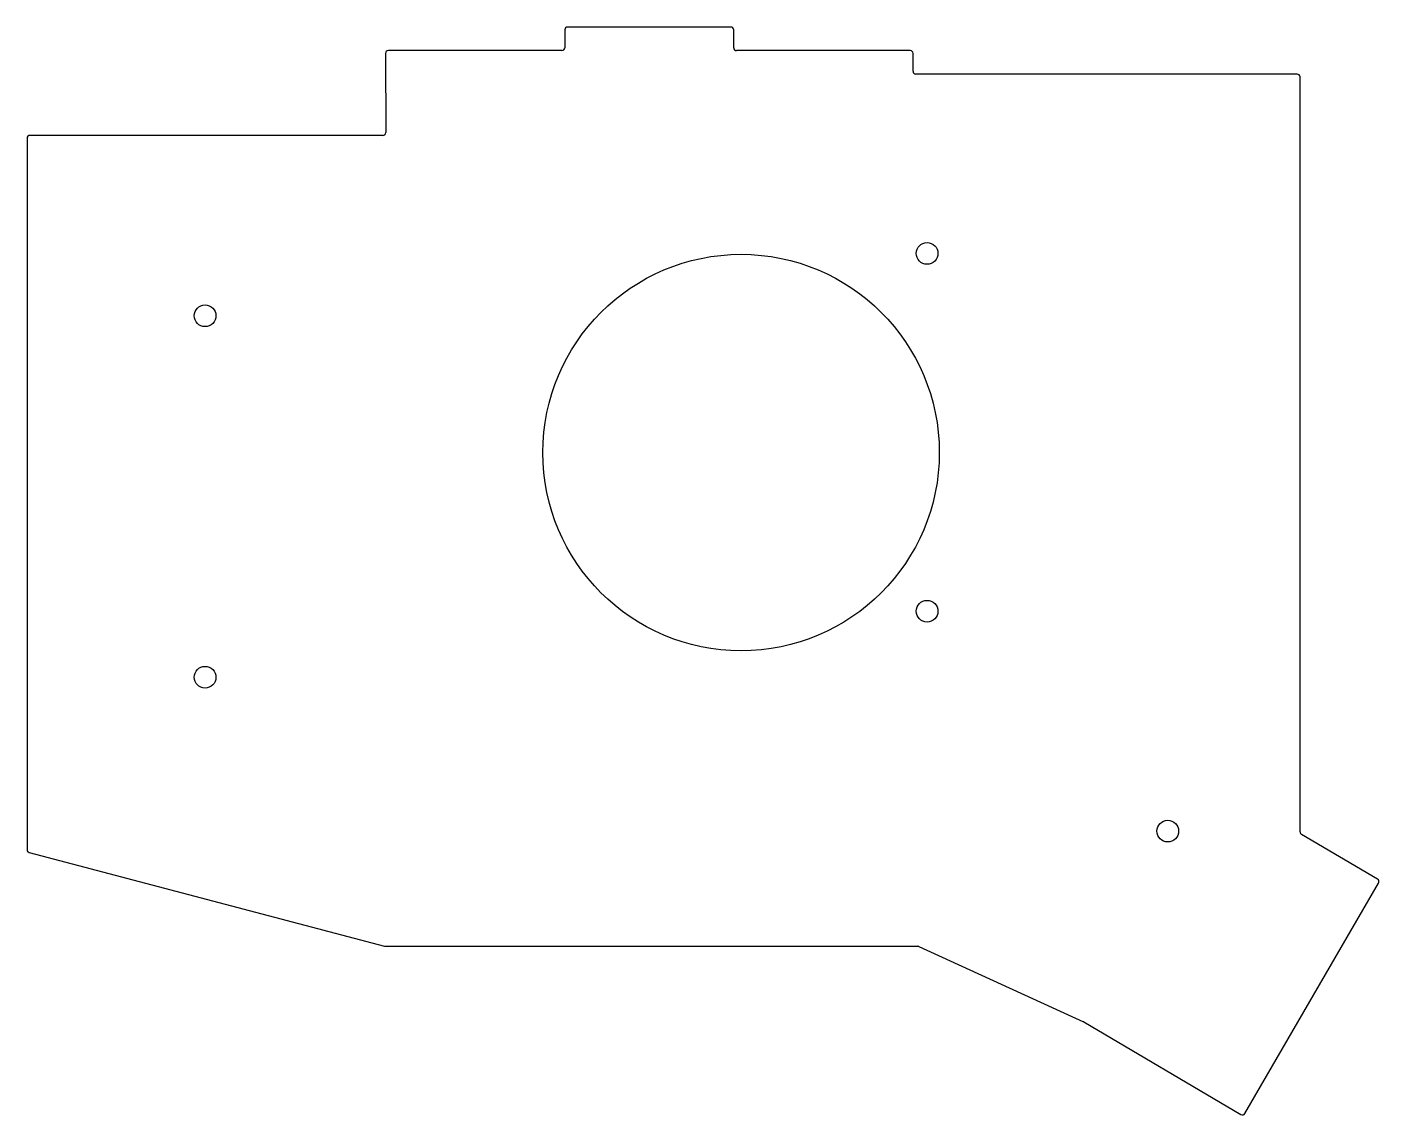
# Model space of a CAD drawing. Extents: x -74 to 69, y -53 to 63.
import ezdxf

# ---------------------------------------------------------------- set-up
doc = ezdxf.new("R2010")
doc.units = 0
doc.header["$MEASUREMENT"] = 0
doc.layers.add('VISIBLE', color=7, linetype='CONTINUOUS')

msp = doc.modelspace()

# ---------------------------------------------------------------- linework, layer by layer
at = {"layer": 'VISIBLE'}
for p, q in [((-17.48, 62.38), (-17.48, 60.49)), ((0.12, 62.68), (-17.18, 62.68)), ((0.42, 60.48), (0.42, 62.38)), ((-17.78, 60.19), (-36.18, 60.19)), ((19.12, 60.19), (0.72, 60.18)), ((-36.48, 59.89), (-36.46, 51.49)), ((19.42, 57.99), (19.42, 59.89)), ((60.12, 57.69), (19.72, 57.69)), ((60.42, -22.6), (60.42, 57.39)), ((-74.46, 50.9), (-74.46, -24.47)), ((-36.76, 51.19), (-74.16, 51.2)), ((68.63, -27.6), (60.57, -22.86)), ((-74.24, -24.76), (-36.57, -34.7)), ((54.57, -52.43), (68.74, -28.01)), ((-36.5, -34.71), (19.9, -34.71)), ((20.03, -34.74), (37.48, -42.7)), ((37.51, -42.72), (54.16, -52.54))]:
    msp.add_line(p, q, dxfattribs=at)
for centre, radius in [((20.9, 38.7), 1.15), ((1.2, 17.6), 21), ((-55.6, 32.09), 1.15), ((20.9, 0.79), 1.15), ((-55.6, -6.21), 1.15), ((46.4, -22.51), 1.15)]:
    msp.add_circle(centre, radius, dxfattribs=at)
for centre, start, end in [((-17.18, 62.38), 90.0103, 180), ((0.12, 62.38), 0, 90.0103), ((-36.18, 59.89), 90, 180.1171), ((-17.78, 60.49), 270, 0), ((0.72, 60.48), 180, 270.0249), ((19.12, 59.89), 0, 90.0249), ((19.72, 57.99), 180, 270), ((60.12, 57.39), 0, 90), ((-74.16, 50.9), 89.9858, 180), ((-36.76, 51.49), 269.9858, 0.1171), ((60.72, -22.6), 180, 239.552), ((-74.16, -24.47), 180, 255.2139), ((68.48, -27.86), 329.8805, 59.552), ((-36.5, -34.41), 255.2139, 270), ((19.9, -35.01), 65.4692, 90), ((37.35, -42.97), 59.4735, 65.4692), ((54.31, -52.28), 239.4735, 329.8805)]:
    msp.add_arc(centre, 0.3, start, end, dxfattribs=at)

doc.saveas('drawing.dxf')
